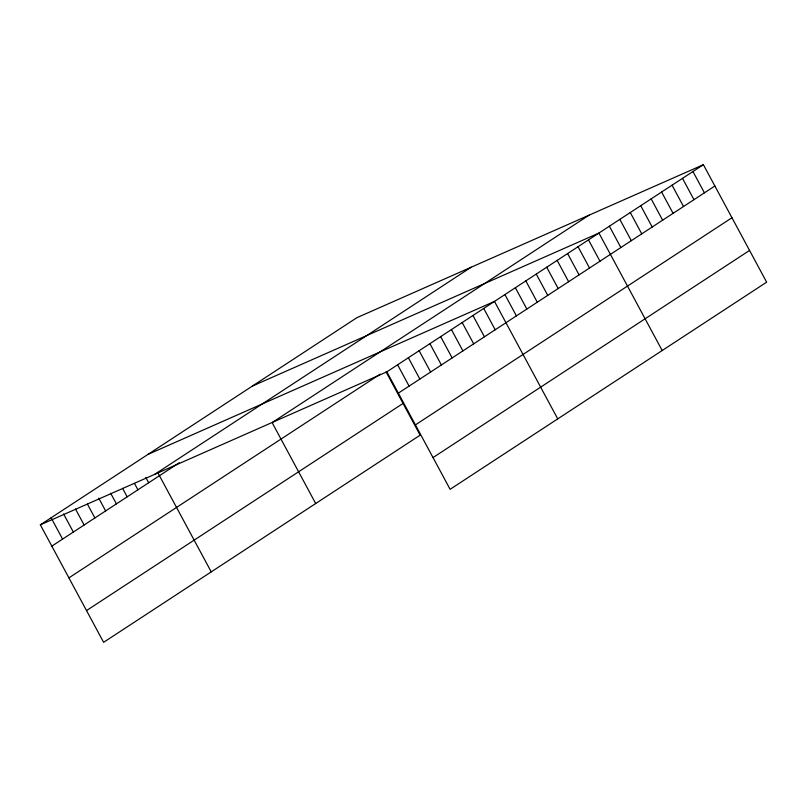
<?xml version="1.0" encoding="UTF-8"?>
<svg xmlns="http://www.w3.org/2000/svg" width="807" height="807" viewBox="0 0 807 807"><rect width="100%" height="100%" fill="white"/><g stroke="black" fill="none" stroke-linecap="round" stroke-linejoin="round"><path stroke-width="1.21" d="M386.039 371.825L420.144 435.165L103.609 642.311L40.35 524.832L356.886 317.686L703.391 164.689L766.65 282.168L450.114 489.314L386.856 371.835L703.391 164.689M154.692 474.345L471.238 267.198M51.83 546.137L179.295 462.724M272.504 422.323L589.049 215.176M68.908 577.873L380.228 374.145M398.335 393.15L714.871 186.003M86.52 610.576L403.056 403.429M415.413 424.885L731.959 217.739M433.026 457.579L749.562 250.432M252.43 386.039L598.935 233.052L662.194 350.531M147.974 454.402L494.479 301.404L557.738 418.883M40.35 524.832L386.856 371.835M692.951 171.528L704.42 192.843M682.5 178.367L693.98 199.672M672.06 185.196L683.529 206.511M661.609 192.036L673.088 213.351M651.168 198.875L662.638 220.18M640.718 205.704L652.197 227.019M630.277 212.544L641.747 233.859M619.826 219.383L631.306 240.688M609.386 226.212L620.855 247.527M588.495 239.891L599.964 261.196M578.044 246.72L589.524 268.035M567.603 253.559L579.073 274.864M557.153 260.389L568.632 281.704M546.712 267.228L558.182 288.543M536.262 274.067L547.741 295.372M525.811 280.897L537.291 302.211M515.37 287.736L526.84 309.051M504.92 294.575L516.399 315.88M483.716 308.445L495.195 329.76M472.952 315.497L484.432 336.801M462.189 322.538L473.669 343.843M451.426 329.579L462.905 350.894M440.662 336.62L452.142 357.935M429.909 343.661L441.379 364.976M419.146 350.712L430.615 372.017M408.382 357.753L419.852 379.058M397.619 364.794L409.088 386.099M272.453 423.221L315.688 503.518M157.728 472.509L211.232 571.881M145.815 477.421L148.69 482.757M134.476 483.403L137.926 489.799M122.573 488.316L127.163 496.84M110.66 493.228L116.4 503.881M98.747 498.141L105.636 510.922M87.418 504.113L94.873 517.963M75.505 509.025L84.11 525.014M63.592 513.938L73.346 532.055M51.113 517.781L62.583 539.096"/></g></svg>
